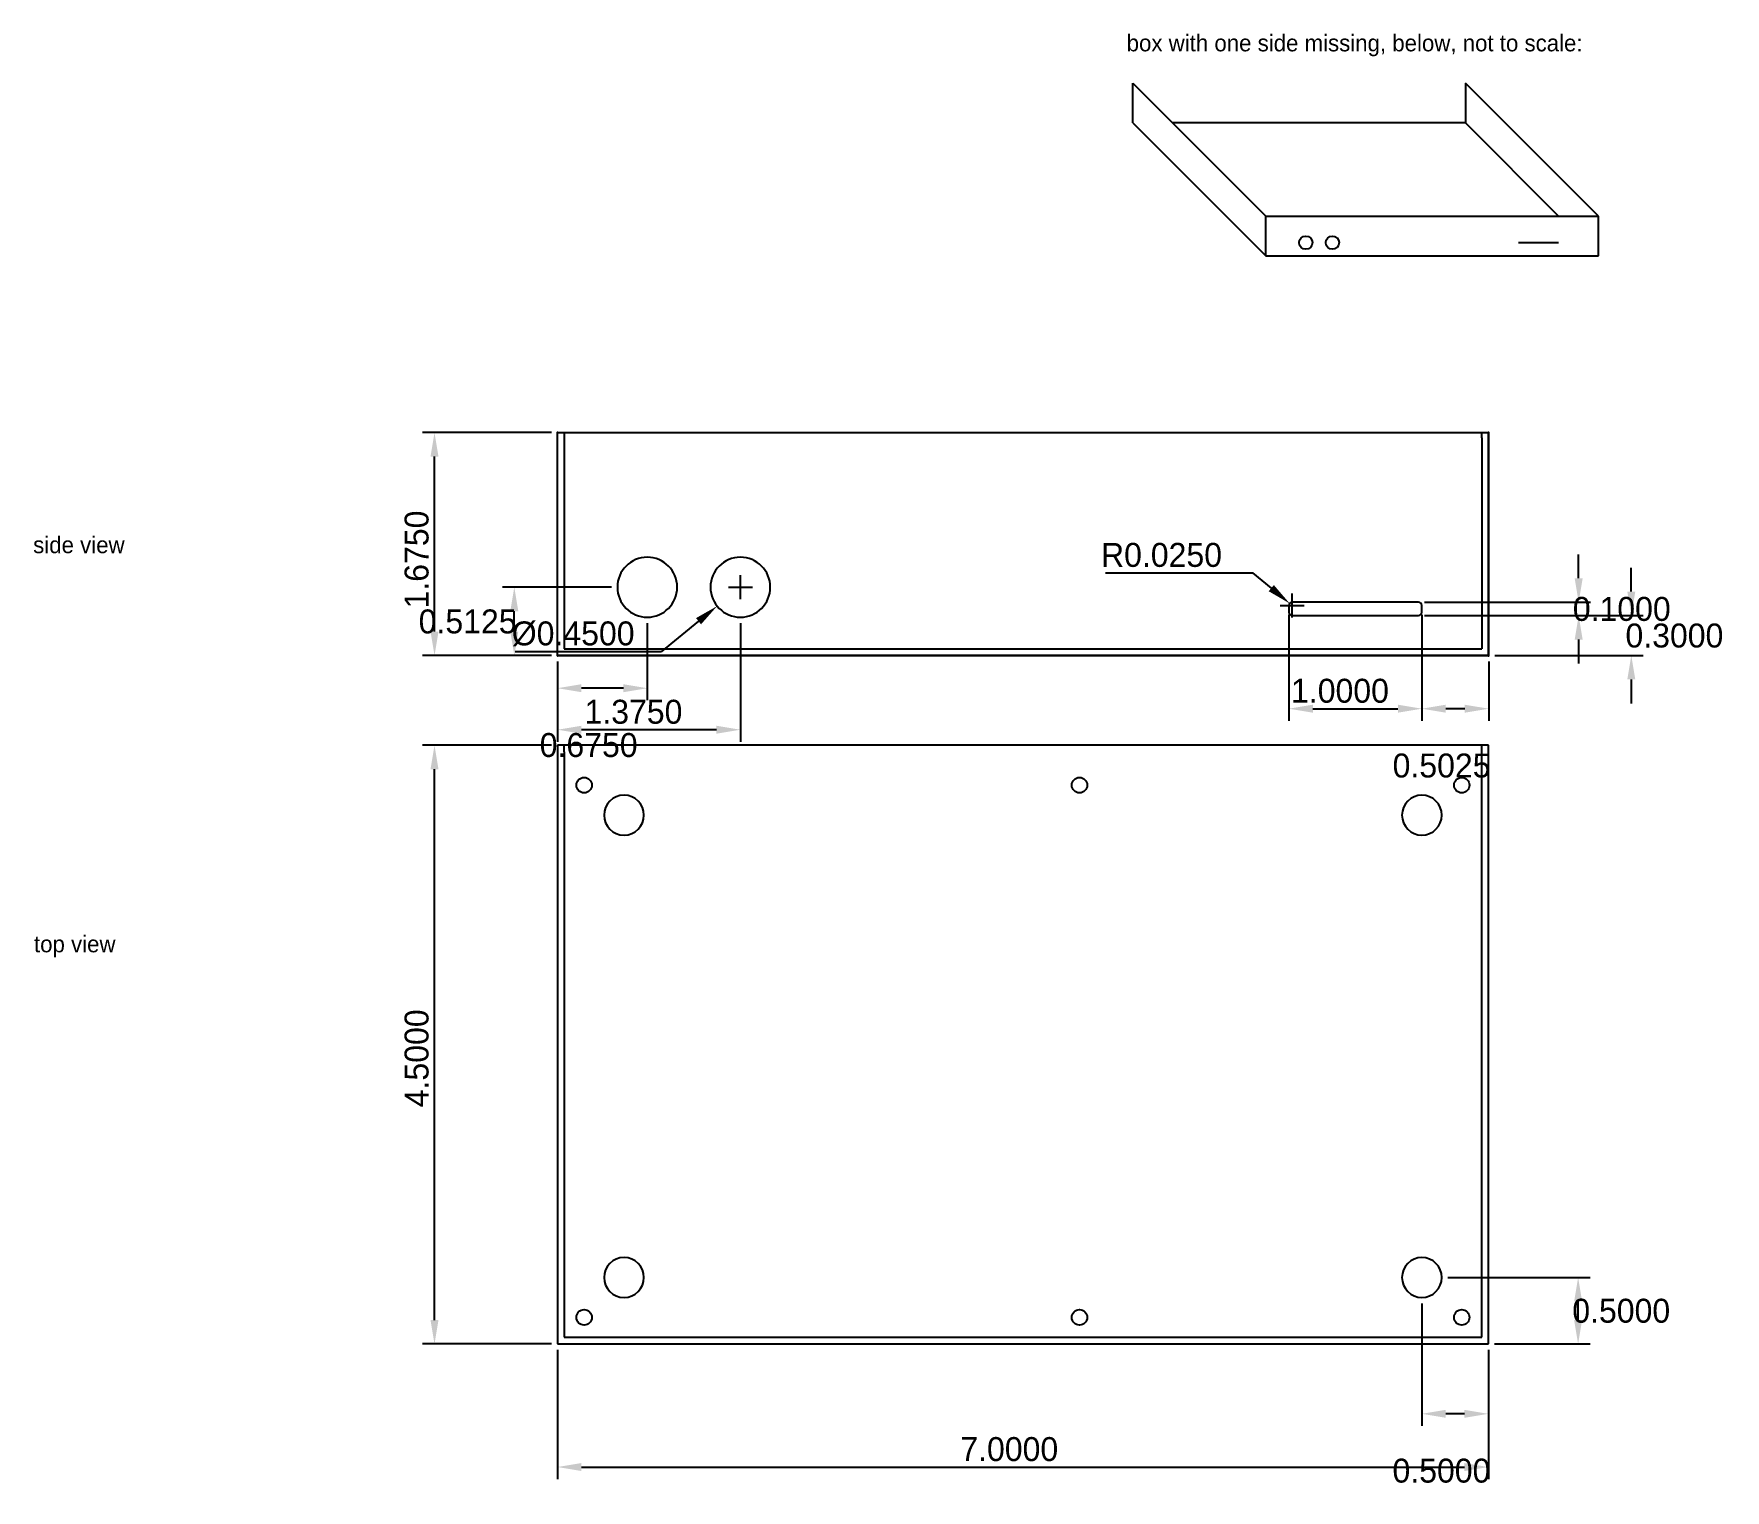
# Model space of a CAD drawing. Extents: x -4 to 8.7, y -1.2 to 9.8.
import ezdxf

# ---------------------------------------------------------------- set-up
doc = ezdxf.new("R2010")
doc.units = 0
doc.layers.get('0').update_dxf_attribs({"linetype": 'CONTINUOUS'})
doc.layers.get('DEFPOINTS').update_dxf_attribs({"linetype": 'CONTINUOUS'})
for name, color, linetype in [('180', 253, 'CONTINUOUS'), ('182', 253, 'CONTINUOUS'), ('183', 253, 'CONTINUOUS'), ('185', 253, 'CONTINUOUS'), ('DIM', 178, 'CONTINUOUS')]:
    doc.layers.add(name, color=color, linetype=linetype)
doc.styles.add('TEXTSTYLE0', font='txt')
doc.styles.add('TEXTSTYLE1', font='txt')
doc.styles.add('TEXTSTYLE2', font='txt')
doc.dimstyles.new('QCADDIMSTYLE', dxfattribs={"dimtxt": 0.18, "dimasz": 0.18, "dimexe": 0.09, "dimexo": 0.045, "dimgap": 0.045, "dimtad": 1, "dimtoh": 1, "dimzin": 0, "dimcen": 0.09, "dimazin": 3, "dimtfac": 1, "dimtofl": 0, "dimtmove": 0, "dimatfit": 3})

# ---------------------------------------------------------------- blocks, each defined once
blk = doc.blocks.new('*D15')
at = {"layer": 'DEFPOINTS', "color": 0}
for p in [(-1, 4.425), (-0.075, 4.425), (-0.075, -0.075)]:
    blk.add_point(p, dxfattribs=at)
at = {"layer": 'DIM', "color": 0}
for p, q in [((-0.12, 4.425), (-1.09, 4.425)), ((-1, 0.105), (-1, 4.245)), ((-0.12, -0.075), (-1.09, -0.075))]:
    blk.add_line(p, q, dxfattribs=at)
for points in [[(-0.97, 4.245), (-1.03, 4.245), (-1, 4.425)], [(-1.03, 0.105), (-0.97, 0.105), (-1, -0.075)]]:
    blk.add_solid(points, dxfattribs=at)
at = {"layer": 'DIM', "color": 0, "linetype": 'CONTINUOUS'}
blk.add_text('4.5000', height=0.18, rotation=90, dxfattribs=at).set_placement((-1.045, 1.704))
blk = doc.blocks.new('*D16')
at = {"layer": 'DEFPOINTS', "color": 0}
for p in [(-0.075, -0.075), (6.925, -0.075), (6.925, -1)]:
    blk.add_point(p, dxfattribs=at)
at = {"layer": 'DIM', "color": 0}
for p, q in [((-0.075, -0.12), (-0.075, -1.09)), ((6.925, -0.12), (6.925, -1.09)), ((0.105, -1), (6.745, -1))]:
    blk.add_line(p, q, dxfattribs=at)
for points in [[(0.105, -0.97), (0.105, -1.03), (-0.075, -1)], [(6.745, -1.03), (6.745, -0.97), (6.925, -1)]]:
    blk.add_solid(points, dxfattribs=at)
at = {"layer": 'DIM', "color": 0, "linetype": 'CONTINUOUS'}
blk.add_text('7.0000', height=0.18, dxfattribs=at).set_placement((2.954, -0.955))
blk = doc.blocks.new('*D17')
at = {"layer": 'DEFPOINTS', "color": 0}
for p in [(6.575, 0.425), (7.6, 0.425), (6.925, -0.075)]:
    blk.add_point(p, dxfattribs=at)
at = {"layer": 'DIM', "color": 0}
for p, q in [((6.62, 0.425), (7.69, 0.425)), ((7.6, 0.105), (7.6, 0.245)), ((6.97, -0.075), (7.69, -0.075))]:
    blk.add_line(p, q, dxfattribs=at)
for points in [[(7.63, 0.245), (7.57, 0.245), (7.6, 0.425)], [(7.57, 0.105), (7.63, 0.105), (7.6, -0.075)]]:
    blk.add_solid(points, dxfattribs=at)
at = {"layer": 'DIM', "color": 0, "linetype": 'CONTINUOUS'}
blk.add_text('0.5000', height=0.18, dxfattribs=at).set_placement((7.556, 0.085))
blk = doc.blocks.new('*D18')
at = {"layer": 'DEFPOINTS', "color": 0}
for p in [(6.425, 0.275), (6.925, -0.075), (6.425, -0.6)]:
    blk.add_point(p, dxfattribs=at)
at = {"layer": 'DIM', "color": 0}
for p, q in [((6.425, 0.23), (6.425, -0.69)), ((6.925, -0.12), (6.925, -0.69)), ((6.745, -0.6), (6.605, -0.6))]:
    blk.add_line(p, q, dxfattribs=at)
for points in [[(6.605, -0.57), (6.605, -0.63), (6.425, -0.6)], [(6.745, -0.63), (6.745, -0.57), (6.925, -0.6)]]:
    blk.add_solid(points, dxfattribs=at)
at = {"layer": 'DIM', "color": 0, "linetype": 'CONTINUOUS'}
blk.add_text('0.5000', height=0.18, dxfattribs=at).set_placement((6.204, -1.117))
blk = doc.blocks.new('*D19')
at = {"layer": 'DEFPOINTS', "color": 0}
for p in [(5.431, 5.491), (5.45, 5.475)]:
    blk.add_point(p, dxfattribs=at)
at = {"layer": 'DIM', "color": 0}
for p, q in [((4.046, 5.721), (5.154, 5.721)), ((5.293, 5.606), (5.154, 5.721)), ((5.36, 5.475), (5.54, 5.475)), ((5.45, 5.385), (5.45, 5.565))]:
    blk.add_line(p, q, dxfattribs=at)
blk.add_solid([(5.273, 5.583), (5.312, 5.629), (5.431, 5.491)], dxfattribs=at)
at = {"layer": 'DIM', "color": 0, "linetype": 'CONTINUOUS'}
blk.add_text('R0.0250', height=0.18, dxfattribs=at).set_placement((4.012, 5.766))
blk = doc.blocks.new('*D20')
at = {"layer": 'DEFPOINTS', "color": 0}
for p in [(5.425, 5.45), (6.425, 5.45), (6.425, 4.7)]:
    blk.add_point(p, dxfattribs=at)
at = {"layer": 'DIM', "color": 0}
for p, q in [((5.425, 5.405), (5.425, 4.61)), ((6.425, 5.405), (6.425, 4.61)), ((5.605, 4.7), (6.245, 4.7))]:
    blk.add_line(p, q, dxfattribs=at)
for points in [[(5.605, 4.73), (5.605, 4.67), (5.425, 4.7)], [(6.245, 4.67), (6.245, 4.73), (6.425, 4.7)]]:
    blk.add_solid(points, dxfattribs=at)
at = {"layer": 'DIM', "color": 0, "linetype": 'CONTINUOUS'}
blk.add_text('1.0000', height=0.18, dxfattribs=at).set_placement((5.441, 4.745))
blk = doc.blocks.new('*D21')
at = {"layer": 'DEFPOINTS', "color": 0}
for p in [(6.425, 5.425), (6.928, 5.1), (6.425, 4.7)]:
    blk.add_point(p, dxfattribs=at)
at = {"layer": 'DIM', "color": 0}
for p, q in [((6.425, 5.38), (6.425, 4.61)), ((6.928, 5.055), (6.928, 4.61)), ((6.747, 4.7), (6.605, 4.7))]:
    blk.add_line(p, q, dxfattribs=at)
for points in [[(6.605, 4.73), (6.605, 4.67), (6.425, 4.7)], [(6.747, 4.67), (6.747, 4.73), (6.928, 4.7)]]:
    blk.add_solid(points, dxfattribs=at)
at = {"layer": 'DIM', "color": 0, "linetype": 'CONTINUOUS'}
blk.add_text('0.5025', height=0.18, dxfattribs=at).set_placement((6.205, 4.183))
blk = doc.blocks.new('*D22')
at = {"layer": 'DEFPOINTS', "color": 0}
for p in [(6.4, 5.4), (8, 5.4), (6.928, 5.1)]:
    blk.add_point(p, dxfattribs=at)
at = {"layer": 'DIM', "color": 0}
for p, q in [((8, 5.58), (8, 5.76)), ((6.445, 5.4), (8.09, 5.4)), ((6.973, 5.1), (8.09, 5.1)), ((8, 4.92), (8, 4.74))]:
    blk.add_line(p, q, dxfattribs=at)
for points in [[(7.97, 5.58), (8.03, 5.58), (8, 5.4)], [(8.03, 4.92), (7.97, 4.92), (8, 5.1)]]:
    blk.add_solid(points, dxfattribs=at)
at = {"layer": 'DIM', "color": 0, "linetype": 'CONTINUOUS'}
blk.add_text('0.3000', height=0.18, dxfattribs=at).set_placement((7.956, 5.16))
blk = doc.blocks.new('*D23')
at = {"layer": 'DEFPOINTS', "color": 0}
for p in [(6.4, 5.5), (7.604, 5.5), (6.4, 5.4)]:
    blk.add_point(p, dxfattribs=at)
at = {"layer": 'DIM', "color": 0}
for p, q in [((7.604, 5.68), (7.604, 5.86)), ((6.445, 5.5), (7.694, 5.5)), ((6.445, 5.4), (7.694, 5.4)), ((7.604, 5.22), (7.604, 5.04))]:
    blk.add_line(p, q, dxfattribs=at)
for points in [[(7.574, 5.68), (7.634, 5.68), (7.604, 5.5)], [(7.634, 5.22), (7.574, 5.22), (7.604, 5.4)]]:
    blk.add_solid(points, dxfattribs=at)
at = {"layer": 'DIM', "color": 0, "linetype": 'CONTINUOUS'}
blk.add_text('0.1000', height=0.18, dxfattribs=at).set_placement((7.56, 5.36))
blk = doc.blocks.new('*D24')
at = {"layer": 'DEFPOINTS', "color": 0}
for p in [(1.475, 5.754), (1.125, 5.471)]:
    blk.add_point(p, dxfattribs=at)
at = {"layer": 'DIM', "color": 0}
for p, q in [((1.21, 5.613), (1.39, 5.613)), ((1.3, 5.523), (1.3, 5.703)), ((0.985, 5.357), (0.706, 5.131)), ((-0.393, 5.131), (0.706, 5.131))]:
    blk.add_line(p, q, dxfattribs=at)
blk.add_solid([(1.004, 5.334), (0.967, 5.381), (1.125, 5.471)], dxfattribs=at)
at = {"layer": 'DIM', "color": 0, "linetype": 'CONTINUOUS'}
blk.add_text('Ø0.4500', height=0.18, dxfattribs=at).set_placement((-0.419, 5.176))
blk = doc.blocks.new('*D25')
at = {"layer": 'DEFPOINTS', "color": 0}
for p in [(-0.4, 5.613), (0.375, 5.613), (-0.075, 5.1)]:
    blk.add_point(p, dxfattribs=at)
at = {"layer": 'DIM', "color": 0}
for p, q in [((0.33, 5.613), (-0.49, 5.613)), ((-0.4, 5.28), (-0.4, 5.433)), ((-0.12, 5.1), (-0.49, 5.1))]:
    blk.add_line(p, q, dxfattribs=at)
for points in [[(-0.37, 5.433), (-0.43, 5.433), (-0.4, 5.613)], [(-0.43, 5.28), (-0.37, 5.28), (-0.4, 5.1)]]:
    blk.add_solid(points, dxfattribs=at)
at = {"layer": 'DIM', "color": 0, "linetype": 'CONTINUOUS'}
blk.add_text('0.5125', height=0.18, dxfattribs=at).set_placement((-1.119, 5.266))
blk = doc.blocks.new('*D26')
at = {"layer": 'DEFPOINTS', "color": 0}
for p in [(0.6, 5.388), (-0.075, 5.1), (-0.075, 4.854)]:
    blk.add_point(p, dxfattribs=at)
at = {"layer": 'DIM', "color": 0}
for p, q in [((0.6, 5.343), (0.6, 4.764)), ((-0.075, 5.055), (-0.075, 4.764)), ((0.42, 4.854), (0.105, 4.854))]:
    blk.add_line(p, q, dxfattribs=at)
for points in [[(0.105, 4.884), (0.105, 4.824), (-0.075, 4.854)], [(0.42, 4.824), (0.42, 4.884), (0.6, 4.854)]]:
    blk.add_solid(points, dxfattribs=at)
at = {"layer": 'DIM', "color": 0, "linetype": 'CONTINUOUS'}
blk.add_text('0.6750', height=0.18, dxfattribs=at).set_placement((-0.209, 4.337))
blk = doc.blocks.new('*D27')
at = {"layer": 'DEFPOINTS', "color": 0}
for p in [(1.3, 5.388), (-0.075, 5.055), (-0.075, 4.542)]:
    blk.add_point(p, dxfattribs=at)
at = {"layer": 'DIM', "color": 0}
for p, q in [((1.3, 5.343), (1.3, 4.452)), ((-0.075, 5.01), (-0.075, 4.452)), ((1.12, 4.542), (0.105, 4.542))]:
    blk.add_line(p, q, dxfattribs=at)
for points in [[(0.105, 4.572), (0.105, 4.512), (-0.075, 4.542)], [(1.12, 4.512), (1.12, 4.572), (1.3, 4.542)]]:
    blk.add_solid(points, dxfattribs=at)
at = {"layer": 'DIM', "color": 0, "linetype": 'CONTINUOUS'}
blk.add_text('1.3750', height=0.18, dxfattribs=at).set_placement((0.128, 4.587))
blk = doc.blocks.new('*D28')
at = {"layer": 'DEFPOINTS', "color": 0}
for p in [(-1, 6.775), (-0.075, 6.775), (-0.075, 5.1)]:
    blk.add_point(p, dxfattribs=at)
at = {"layer": 'DIM', "color": 0}
for p, q in [((-0.12, 6.775), (-1.09, 6.775)), ((-1, 5.28), (-1, 6.595)), ((-0.12, 5.1), (-1.09, 5.1))]:
    blk.add_line(p, q, dxfattribs=at)
for points in [[(-0.97, 6.595), (-1.03, 6.595), (-1, 6.775)], [(-1.03, 5.28), (-0.97, 5.28), (-1, 5.1)]]:
    blk.add_solid(points, dxfattribs=at)
at = {"layer": 'DIM', "color": 0, "linetype": 'CONTINUOUS'}
blk.add_text('1.6750', height=0.18, rotation=90, dxfattribs=at).set_placement((-1.045, 5.453))

msp = doc.modelspace()

# ---------------------------------------------------------------- linework, layer by layer
for p, q in [((4.252, 9.103), (4.252, 9.403)), ((4.252, 9.403), (5.252, 8.403)), ((7.752, 8.403), (6.752, 9.403)), ((6.752, 9.403), (6.752, 9.103)), ((4.252, 9.103), (5.252, 8.103)), ((6.752, 9.103), (4.552, 9.103)), ((6.752, 9.103), (7.452, 8.403)), ((5.252, 8.403), (7.752, 8.403)), ((5.252, 8.103), (5.252, 8.403)), ((7.752, 8.103), (7.752, 8.403)), ((7.152, 8.203), (7.452, 8.203)), ((5.252, 8.103), (7.752, 8.103))]:
    msp.add_line(p, q)
for centre in [(5.552, 8.203), (5.752, 8.203)]:
    msp.add_circle(centre, 0.05)
at = {"layer": '180'}
for p, q in [((-0.025, 4.425), (-0.075, 4.425)), ((-0.075, 4.425), (-0.075, -0.075)), ((6.875, 4.425), (-0.025, 4.425)), ((-0.025, 4.375), (-0.025, 4.425)), ((-0.025, 4.375), (-0.025, -0.025)), ((6.925, 4.425), (6.875, 4.425)), ((6.875, 4.375), (6.875, 4.425)), ((6.875, -0.025), (6.875, 4.375)), ((6.925, -0.075), (6.925, 4.425)), ((-0.075, -0.075), (6.925, -0.075)), ((-0.025, -0.025), (6.875, -0.025))]:
    msp.add_line(p, q, dxfattribs=at)
at = {"layer": '182'}
for points in [[(0.425, 3.75, 1), (0.425, 4.05, 1), (0.425, 3.75)], [(6.425, 3.75, 1), (6.425, 4.05, 1), (6.425, 3.75)], [(0.425, 0.275, 1), (0.425, 0.575, 1), (0.425, 0.275)], [(6.425, 0.275, 1), (6.425, 0.575, 1), (6.425, 0.275)]]:
    msp.add_lwpolyline(points, format="xyb", dxfattribs=at)
at = {"layer": '183'}
for p, q in [((-0.075, 6.775), (-0.025, 6.775)), ((-0.075, 5.1), (-0.075, 6.775)), ((-0.025, 6.775), (-0.025, 6.737)), ((6.875, 6.737), (6.875, 6.775)), ((6.875, 6.775), (6.925, 6.775)), ((6.925, 5.1), (6.925, 6.775)), ((-0.025, 6.737), (-0.025, 5.15)), ((6.875, 6.737), (6.875, 5.15)), ((-0.075, 5.1), (0.175, 5.1)), ((-0.025, 5.15), (6.875, 5.15)), ((0.175, 5.1), (0.675, 5.1)), ((0.675, 5.1), (6.925, 5.1)), ((5.825, 5.1), (6.075, 5.1)), ((6.075, 5.1), (6.575, 5.1))]:
    msp.add_line(p, q, dxfattribs=at)
at = {"layer": '185'}
for p, q in [((5.425, 5.475), (5.425, 5.425)), ((6.4, 5.5), (5.45, 5.5)), ((6.425, 5.425), (6.425, 5.475)), ((5.45, 5.4), (6.4, 5.4))]:
    msp.add_line(p, q, dxfattribs=at)
for points in [[(-0.072, 6.775, 1), (-0.077, 6.775)], [(-0.075, 6.777, 1), (-0.075, 6.772)], [(6.928, 6.775, 1), (6.923, 6.775)], [(6.925, 6.772, 1), (6.925, 6.777)], [(0.6, 5.388, 1), (0.6, 5.838, 1), (0.6, 5.388)], [(1.3, 5.388, 1), (1.3, 5.838, 1), (1.3, 5.388)], [(-0.075, 5.103, 1), (-0.075, 5.098)], [(-0.077, 5.1, 1), (-0.072, 5.1)], [(6.923, 5.1, 1), (6.928, 5.1)], [(6.925, 5.098, 1), (6.925, 5.103)]]:
    msp.add_lwpolyline(points, format="xyb", dxfattribs=at)
for points in [[(-0.075, 6.775), (6.925, 6.775)], [(-0.075, 5.1), (-0.075, 6.775)], [(6.925, 6.775), (6.925, 5.1)], [(6.925, 5.1), (-0.075, 5.1)]]:
    msp.add_lwpolyline(points, dxfattribs=at)
for centre, start, end in [((5.45, 5.475), 90, 180), ((6.4, 5.475), 0, 90), ((5.45, 5.425), 180, 270), ((6.4, 5.425), 270, 0)]:
    msp.add_arc(centre, 0.025, start, end, dxfattribs=at)
at = {"layer": 'DEFPOINTS'}
for centre in [(0.125, 4.125), (3.85, 4.125), (6.725, 4.125), (0.125, 0.125), (3.85, 0.125), (6.725, 0.125)]:
    msp.add_circle(centre, 0.058, dxfattribs=at)

# ---------------------------------------------------------------- texts
at = {"linetype": 'CONTINUOUS', "style": 'TEXTSTYLE0'}
msp.add_text('box with one side missing, below, not to scale:', height=0.125, dxfattribs=at).set_placement((4.205, 9.641))
at = {"layer": 'DIM', "linetype": 'CONTINUOUS'}
for s, style, p in [('side view', 'TEXTSTYLE1', (-4.018, 5.869)), ('top view', 'TEXTSTYLE2', (-4.012, 2.869))]:
    msp.add_text(s, height=0.125, dxfattribs=dict(at, style=style)).set_placement(p)

# ---------------------------------------------------------------- dimensions: what is measured, and where the dimension line sits
at = {"layer": 'DIM'}
for base, p1, p2, picture, middle in [((-1, 6.775), (-0.075, 5.1), (-0.075, 6.775), '*D28', (-1.135, 5.9375)), ((7.604, 5.5), (6.4, 5.4), (6.4, 5.5), '*D23', (8.032, 5.45)), ((8, 5.4), (6.928, 5.1), (6.4, 5.4), '*D22', (8.427, 5.25)), ((-0.4, 5.613), (-0.075, 5.1), (0.375, 5.613), '*D25', (-0.647, 5.356)), ((7.6, 0.425), (6.925, -0.075), (6.575, 0.425), '*D17', (8.027, 0.175))]:
    dim = msp.add_linear_dim(base=base, p1=p1, p2=p2, angle=90, dimstyle='QCADDIMSTYLE', override={"dimexe": 0.09, "dimexo": 0.045, "dimgap": 0.045, "dimclrd": 0, "dimclre": 0, "dimclrt": 0, "dimtmove": 2}, dxfattribs=at)
    dim.commit()
    dim.dimension.update_dxf_attribs({"geometry": picture, "text_midpoint": middle})
dim = msp.add_radius_dim(center=(5.45, 5.475), mpoint=(5.431, 5.491), dimstyle='QCADDIMSTYLE', override={"dimexe": 0.09, "dimexo": 0.045, "dimgap": 0.045, "dimclrd": 0, "dimclre": 0, "dimclrt": 0, "dimtmove": 2}, dxfattribs=at)
dim.commit()
dim.dimension.update_dxf_attribs({"geometry": '*D19', "text_midpoint": (4.578, 5.856)})
dim = msp.add_diameter_dim_2p(p1=(1.475, 5.754), p2=(1.125, 5.471), dimstyle='QCADDIMSTYLE', override={"dimexe": 0.09, "dimexo": 0.045, "dimgap": 0.045, "dimclrd": 0, "dimclre": 0, "dimclrt": 0, "dimtmove": 2}, dxfattribs=at)
dim.commit()
dim.dimension.update_dxf_attribs({"geometry": '*D24', "text_midpoint": (0.134, 5.266)})
for base, p1, p2, picture, middle in [((-0.075, 4.854325748), (0.6, 5.3875), (-0.075, 5.1), '*D26', (0.2625, 4.426825748)), ((-0.075, 4.542025369), (1.3, 5.3875), (-0.075, 5.055), '*D27', (0.6125, 4.677025369)), ((6.425, 4.7), (5.425, 5.45), (6.425, 5.45), '*D20', (5.925, 4.835)), ((6.425, 4.7), (6.928, 5.1), (6.425, 5.425), '*D21', (6.676, 4.272)), ((6.425, -0.6), (6.925, -0.075), (6.425, 0.275), '*D18', (6.675, -1.028))]:
    dim = msp.add_linear_dim(base=base, p1=p1, p2=p2, dimstyle='QCADDIMSTYLE', override={"dimexe": 0.09, "dimexo": 0.045, "dimgap": 0.045, "dimclrd": 0, "dimclre": 0, "dimclrt": 0, "dimtmove": 2}, dxfattribs=at)
    dim.commit()
    dim.dimension.update_dxf_attribs({"geometry": picture, "text_midpoint": middle})
for p2, distance, picture, middle in [((-0.075, 4.425), 0.925, '*D15', (-1.135, 2.175)), ((6.925, -0.075), -0.925, '*D16', (3.425, -0.865))]:
    dim = msp.add_aligned_dim(p1=(-0.075, -0.075), p2=p2, distance=distance, dimstyle='QCADDIMSTYLE', override={"dimexe": 0.09, "dimexo": 0.045, "dimgap": 0.045, "dimclrd": 0, "dimclre": 0, "dimclrt": 0, "dimtmove": 2}, dxfattribs=at)
    dim.commit()
    dim.dimension.update_dxf_attribs({"geometry": picture, "text_midpoint": middle})

doc.saveas('drawing.dxf')
